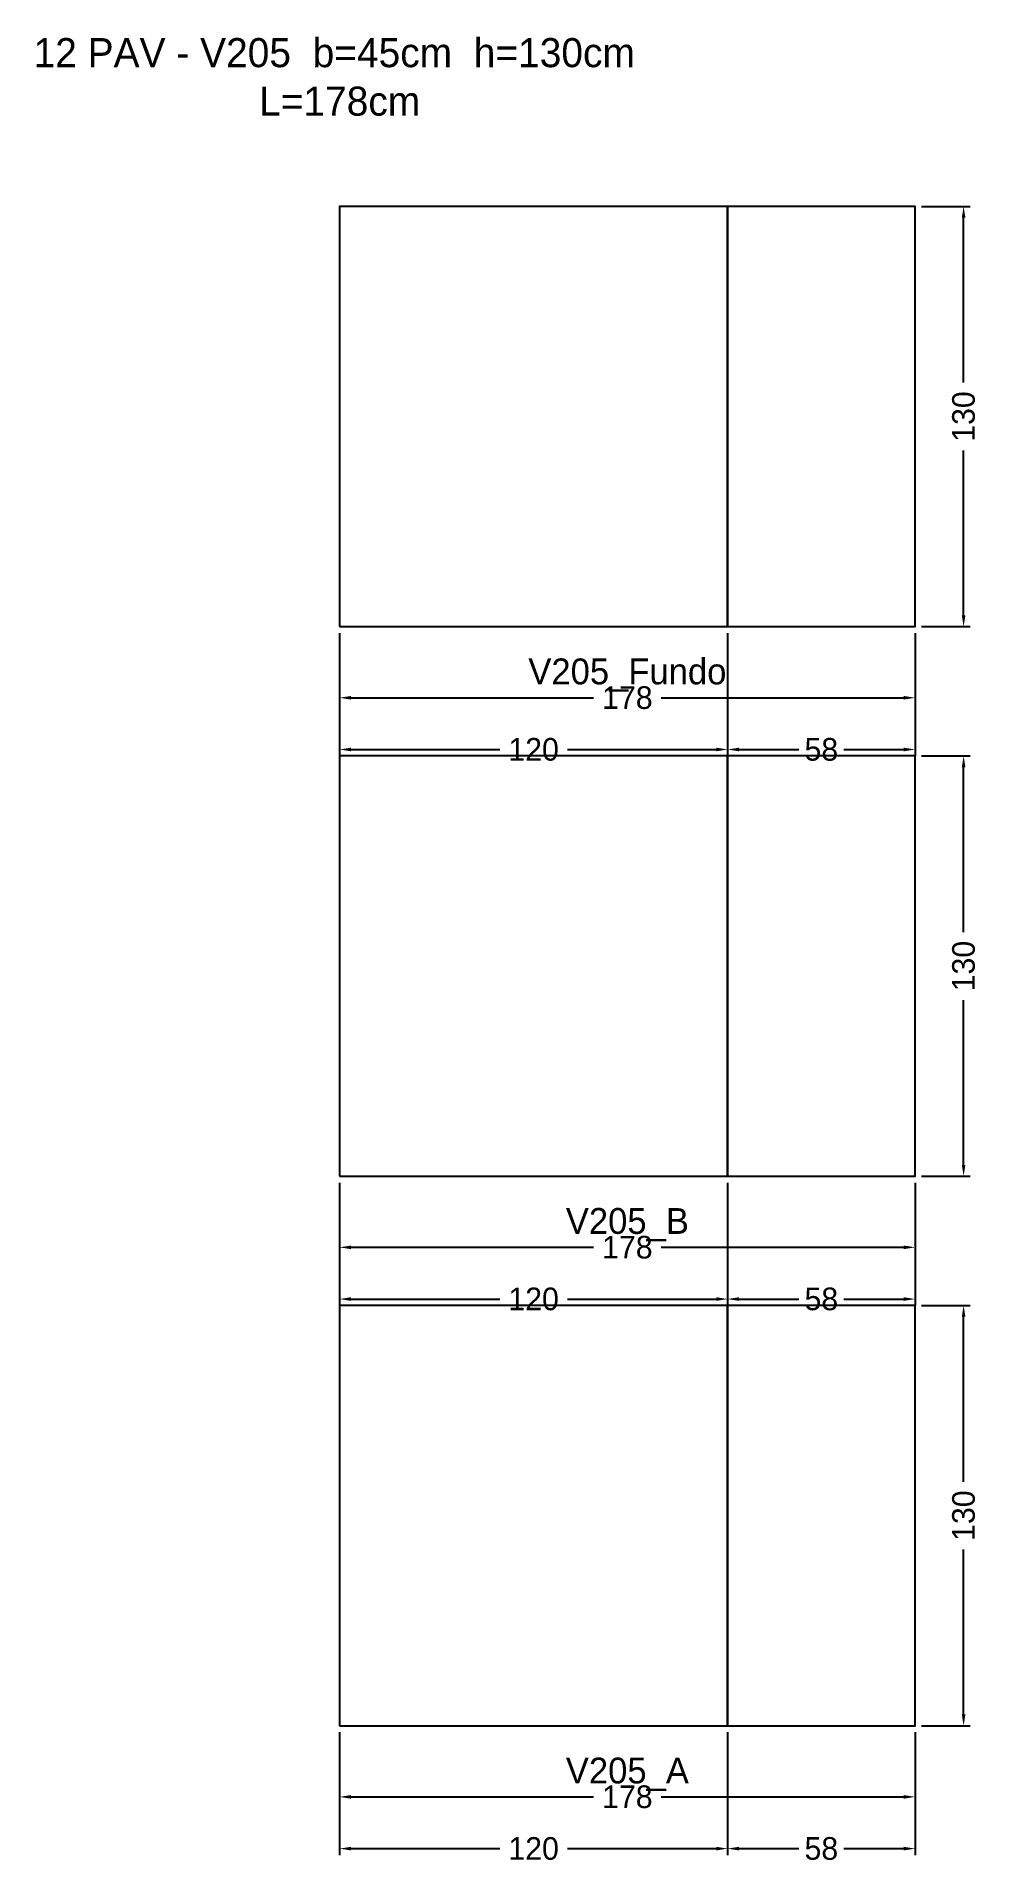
# Model space of a CAD drawing. Header units: metres. Extents: x -94 to 198, y -43 to 523.
import ezdxf

# ---------------------------------------------------------------- set-up
doc = ezdxf.new("R2010")
doc.units = ezdxf.units.M
for name, color, linetype in [('COTA', 3, 'Continuous'), ('NOMENCLATURA', 2, 'Continuous'), ('Paineis', 7, 'Continuous'), ('Texto Secao', 2, 'Continuous')]:
    doc.layers.add(name, color=color, linetype=linetype)
doc.dimstyles.new('COTA_VIG', dxfattribs={"dimtxt": 7, "dimasz": 3.5, "dimexe": 2, "dimexo": 2, "dimgap": 1.5, "dimtad": 1, "dimdec": 1, "dimcen": 2.5, "dimclrd": 3, "dimclre": 3, "dimclrt": 3, "dimazin": 3, "dimtfac": 1, "dimtmove": 0, "dimatfit": 3})

# ---------------------------------------------------------------- blocks, each defined once
blk = doc.blocks.new('_CLOSEDFILLED')
at = {"color": 0, "linetype": 'BYBLOCK'}
blk.add_solid([(-1, 0.16), (0, 0), (-1, -0.16)], dxfattribs=at)
blk = doc.blocks.new('*D1')
at = {"color": 3}
for p, q in [((0, -2), (0, -24)), ((178, -2), (178, -24)), ((3.5, -22), (78.5, -22)), ((99.5, -22), (174.5, -22))]:
    blk.add_line(p, q, dxfattribs=at)
at = {"layer": 'Defpoints'}
for p in [(0, 0), (178, 0), (0, -22)]:
    blk.add_point(p, dxfattribs=at)
at = {"layer": 'COTA', "color": 3, "xscale": 3.5, "yscale": 3.5, "rotation": 180}
blk.add_blockref('_CLOSEDFILLED', (0, -22), dxfattribs=at)
at = {"layer": 'COTA', "color": 3, "xscale": 3.5, "yscale": 3.5}
blk.add_blockref('_CLOSEDFILLED', (178, -22), dxfattribs=at)
at = {"layer": 'COTA', "color": 3, "insert": (89, -22), "char_height": 7, "attachment_point": 5}
blk.add_mtext('178', dxfattribs=at)
blk = doc.blocks.new('*D2')
at = {"color": 3}
for p, q in [((0, -2), (0, -40)), ((120, -2), (120, -40)), ((3.5, -38), (49.5, -38)), ((70.5, -38), (116.5, -38))]:
    blk.add_line(p, q, dxfattribs=at)
at = {"layer": 'Defpoints'}
for p in [(0, 0), (120, 0), (0, -38)]:
    blk.add_point(p, dxfattribs=at)
at = {"layer": 'COTA', "color": 3, "xscale": 3.5, "yscale": 3.5, "rotation": 180}
blk.add_blockref('_CLOSEDFILLED', (0, -38), dxfattribs=at)
at = {"layer": 'COTA', "color": 3, "xscale": 3.5, "yscale": 3.5}
blk.add_blockref('_CLOSEDFILLED', (120, -38), dxfattribs=at)
at = {"layer": 'COTA', "color": 3, "insert": (60, -38), "char_height": 7, "attachment_point": 5}
blk.add_mtext('120', dxfattribs=at)
blk = doc.blocks.new('*D3')
at = {"color": 3}
for p, q in [((120, -2), (120, -40)), ((178, -2), (178, -40)), ((123.5, -38), (142, -38)), ((156, -38), (174.5, -38))]:
    blk.add_line(p, q, dxfattribs=at)
at = {"layer": 'Defpoints'}
for p in [(120, 0), (178, 0), (120, -38)]:
    blk.add_point(p, dxfattribs=at)
at = {"layer": 'COTA', "color": 3, "xscale": 3.5, "yscale": 3.5, "rotation": 180}
blk.add_blockref('_CLOSEDFILLED', (120, -38), dxfattribs=at)
at = {"layer": 'COTA', "color": 3, "xscale": 3.5, "yscale": 3.5}
blk.add_blockref('_CLOSEDFILLED', (178, -38), dxfattribs=at)
at = {"layer": 'COTA', "color": 3, "insert": (149, -38), "char_height": 7, "attachment_point": 5}
blk.add_mtext('58', dxfattribs=at)
blk = doc.blocks.new('*D4')
at = {"color": 3}
for p, q in [((180, 130), (195, 130)), ((193, 75.5), (193, 126.5)), ((193, 3.5), (193, 54.5)), ((180, 0), (195, 0))]:
    blk.add_line(p, q, dxfattribs=at)
at = {"layer": 'Defpoints'}
for p in [(178, 130), (178, 0), (193, 0)]:
    blk.add_point(p, dxfattribs=at)
at = {"layer": 'COTA', "color": 3, "xscale": 3.5, "yscale": 3.5}
for p, rotation in [((193, 130), 90), ((193, 0), 270)]:
    blk.add_blockref('_CLOSEDFILLED', p, dxfattribs=dict(at, rotation=rotation))
at = {"layer": 'COTA', "color": 3, "insert": (193, 65), "char_height": 7, "attachment_point": 5, "rotation": 90}
blk.add_mtext('130', dxfattribs=at)
blk = doc.blocks.new('*D5')
at = {"color": 3}
for p, q in [((0, 168), (0, 146)), ((178, 168), (178, 146)), ((3.5, 148), (78.5, 148)), ((99.5, 148), (174.5, 148))]:
    blk.add_line(p, q, dxfattribs=at)
at = {"layer": 'Defpoints'}
for p in [(0, 170), (178, 170), (0, 148)]:
    blk.add_point(p, dxfattribs=at)
at = {"layer": 'COTA', "color": 3, "xscale": 3.5, "yscale": 3.5, "rotation": 180}
blk.add_blockref('_CLOSEDFILLED', (0, 148), dxfattribs=at)
at = {"layer": 'COTA', "color": 3, "xscale": 3.5, "yscale": 3.5}
blk.add_blockref('_CLOSEDFILLED', (178, 148), dxfattribs=at)
at = {"layer": 'COTA', "color": 3, "insert": (89, 148), "char_height": 7, "attachment_point": 5}
blk.add_mtext('178', dxfattribs=at)
blk = doc.blocks.new('*D6')
at = {"color": 3}
for p, q in [((0, 168), (0, 130)), ((120, 168), (120, 130)), ((3.5, 132), (49.5, 132)), ((70.5, 132), (116.5, 132))]:
    blk.add_line(p, q, dxfattribs=at)
at = {"layer": 'Defpoints'}
for p in [(0, 170), (120, 170), (0, 132)]:
    blk.add_point(p, dxfattribs=at)
at = {"layer": 'COTA', "color": 3, "xscale": 3.5, "yscale": 3.5, "rotation": 180}
blk.add_blockref('_CLOSEDFILLED', (0, 132), dxfattribs=at)
at = {"layer": 'COTA', "color": 3, "xscale": 3.5, "yscale": 3.5}
blk.add_blockref('_CLOSEDFILLED', (120, 132), dxfattribs=at)
at = {"layer": 'COTA', "color": 3, "insert": (60, 132), "char_height": 7, "attachment_point": 5}
blk.add_mtext('120', dxfattribs=at)
blk = doc.blocks.new('*D7')
at = {"color": 3}
for p, q in [((120, 168), (120, 130)), ((178, 168), (178, 130)), ((123.5, 132), (142, 132)), ((156, 132), (174.5, 132))]:
    blk.add_line(p, q, dxfattribs=at)
at = {"layer": 'Defpoints'}
for p in [(120, 170), (178, 170), (120, 132)]:
    blk.add_point(p, dxfattribs=at)
at = {"layer": 'COTA', "color": 3, "xscale": 3.5, "yscale": 3.5, "rotation": 180}
blk.add_blockref('_CLOSEDFILLED', (120, 132), dxfattribs=at)
at = {"layer": 'COTA', "color": 3, "xscale": 3.5, "yscale": 3.5}
blk.add_blockref('_CLOSEDFILLED', (178, 132), dxfattribs=at)
at = {"layer": 'COTA', "color": 3, "insert": (149, 132), "char_height": 7, "attachment_point": 5}
blk.add_mtext('58', dxfattribs=at)
blk = doc.blocks.new('*D8')
at = {"color": 3}
for p, q in [((180, 300), (195, 300)), ((193, 245.5), (193, 296.5)), ((193, 173.5), (193, 224.5)), ((180, 170), (195, 170))]:
    blk.add_line(p, q, dxfattribs=at)
at = {"layer": 'Defpoints'}
for p in [(178, 300), (178, 170), (193, 170)]:
    blk.add_point(p, dxfattribs=at)
at = {"layer": 'COTA', "color": 3, "xscale": 3.5, "yscale": 3.5}
for p, rotation in [((193, 300), 90), ((193, 170), 270)]:
    blk.add_blockref('_CLOSEDFILLED', p, dxfattribs=dict(at, rotation=rotation))
at = {"layer": 'COTA', "color": 3, "insert": (193, 235), "char_height": 7, "attachment_point": 5, "rotation": 90}
blk.add_mtext('130', dxfattribs=at)
blk = doc.blocks.new('*D9')
at = {"color": 3}
for p, q in [((0, 338), (0, 316)), ((178, 338), (178, 316)), ((3.5, 318), (78.5, 318)), ((99.5, 318), (174.5, 318))]:
    blk.add_line(p, q, dxfattribs=at)
at = {"layer": 'Defpoints'}
for p in [(0, 340), (178, 340), (0, 318)]:
    blk.add_point(p, dxfattribs=at)
at = {"layer": 'COTA', "color": 3, "xscale": 3.5, "yscale": 3.5, "rotation": 180}
blk.add_blockref('_CLOSEDFILLED', (0, 318), dxfattribs=at)
at = {"layer": 'COTA', "color": 3, "xscale": 3.5, "yscale": 3.5}
blk.add_blockref('_CLOSEDFILLED', (178, 318), dxfattribs=at)
at = {"layer": 'COTA', "color": 3, "insert": (89, 318), "char_height": 7, "attachment_point": 5}
blk.add_mtext('178', dxfattribs=at)
blk = doc.blocks.new('*D10')
at = {"color": 3}
for p, q in [((0, 338), (0, 300)), ((120, 338), (120, 300)), ((3.5, 302), (49.5, 302)), ((70.5, 302), (116.5, 302))]:
    blk.add_line(p, q, dxfattribs=at)
at = {"layer": 'Defpoints'}
for p in [(0, 340), (120, 340), (0, 302)]:
    blk.add_point(p, dxfattribs=at)
at = {"layer": 'COTA', "color": 3, "xscale": 3.5, "yscale": 3.5, "rotation": 180}
blk.add_blockref('_CLOSEDFILLED', (0, 302), dxfattribs=at)
at = {"layer": 'COTA', "color": 3, "xscale": 3.5, "yscale": 3.5}
blk.add_blockref('_CLOSEDFILLED', (120, 302), dxfattribs=at)
at = {"layer": 'COTA', "color": 3, "insert": (60, 302), "char_height": 7, "attachment_point": 5}
blk.add_mtext('120', dxfattribs=at)
blk = doc.blocks.new('*D11')
at = {"color": 3}
for p, q in [((120, 338), (120, 300)), ((178, 338), (178, 300)), ((123.5, 302), (142, 302)), ((156, 302), (174.5, 302))]:
    blk.add_line(p, q, dxfattribs=at)
at = {"layer": 'Defpoints'}
for p in [(120, 340), (178, 340), (120, 302)]:
    blk.add_point(p, dxfattribs=at)
at = {"layer": 'COTA', "color": 3, "xscale": 3.5, "yscale": 3.5, "rotation": 180}
blk.add_blockref('_CLOSEDFILLED', (120, 302), dxfattribs=at)
at = {"layer": 'COTA', "color": 3, "xscale": 3.5, "yscale": 3.5}
blk.add_blockref('_CLOSEDFILLED', (178, 302), dxfattribs=at)
at = {"layer": 'COTA', "color": 3, "insert": (149, 302), "char_height": 7, "attachment_point": 5}
blk.add_mtext('58', dxfattribs=at)
blk = doc.blocks.new('*D12')
at = {"color": 3}
for p, q in [((180, 470), (195, 470)), ((193, 415.5), (193, 466.5)), ((193, 343.5), (193, 394.5)), ((180, 340), (195, 340))]:
    blk.add_line(p, q, dxfattribs=at)
at = {"layer": 'Defpoints'}
for p in [(178, 470), (178, 340), (193, 340)]:
    blk.add_point(p, dxfattribs=at)
at = {"layer": 'COTA', "color": 3, "xscale": 3.5, "yscale": 3.5}
for p, rotation in [((193, 470), 90), ((193, 340), 270)]:
    blk.add_blockref('_CLOSEDFILLED', p, dxfattribs=dict(at, rotation=rotation))
at = {"layer": 'COTA', "color": 3, "insert": (193, 405), "char_height": 7, "attachment_point": 5, "rotation": 90}
blk.add_mtext('130', dxfattribs=at)

msp = doc.modelspace()

# ---------------------------------------------------------------- linework, layer by layer
at = {"layer": 'Paineis'}
for points in [[(0, 340), (120, 340), (120, 470), (0, 470)], [(120, 340), (178, 340), (178, 470), (120, 470)], [(0, 170), (120, 170), (120, 300), (0, 300)], [(120, 170), (178, 170), (178, 300), (120, 300)], [(0, 0), (120, 0), (120, 130), (0, 130)], [(120, 0), (178, 0), (178, 130), (120, 130)]]:
    msp.add_lwpolyline(points, close=True, dxfattribs=at)

# ---------------------------------------------------------------- texts
at = {"layer": 'NOMENCLATURA', "insert": (0, 510), "char_height": 9, "width": 198, "attachment_point": 5}
msp.add_mtext('12 PAV - V205  b=45cm  h=130cm  L=178cm', dxfattribs=at)
at = {"layer": 'Texto Secao', "char_height": 8, "width": 198, "attachment_point": 5}
for s, insert in [('V205_Fundo', (89, 325)), ('V205_B', (89, 155)), ('V205_A', (89, -15))]:
    msp.add_mtext(s, dxfattribs=dict(at, insert=insert))

# ---------------------------------------------------------------- dimensions: what is measured, and where the dimension line sits
at = {"layer": 'COTA'}
for base, p1, p2, picture, middle in [((193, 340), (178, 340), (178, 470), '*D12', (193, 405)), ((193, 170), (178, 170), (178, 300), '*D8', (193, 235)), ((193, 0), (178, 0), (178, 130), '*D4', (193, 65))]:
    dim = msp.add_linear_dim(base=base, p1=p1, p2=p2, angle=90, dimstyle='COTA_VIG', dxfattribs=at)
    dim.commit()
    dim.dimension.update_dxf_attribs({"geometry": picture, "text_midpoint": middle})
for base, p1, p2, picture, middle in [((0, 318), (0, 340), (178, 340), '*D9', (89, 318)), ((0, 302), (0, 340), (120, 340), '*D10', (60, 302)), ((120, 302), (120, 340), (178, 340), '*D11', (149, 302)), ((0, 148), (0, 170), (178, 170), '*D5', (89, 148)), ((0, 132), (0, 170), (120, 170), '*D6', (60, 132)), ((120, 132), (120, 170), (178, 170), '*D7', (149, 132)), ((0, -22), (0, 0), (178, 0), '*D1', (89, -22)), ((0, -38), (0, 0), (120, 0), '*D2', (60, -38)), ((120, -38), (120, 0), (178, 0), '*D3', (149, -38))]:
    dim = msp.add_linear_dim(base=base, p1=p1, p2=p2, dimstyle='COTA_VIG', dxfattribs=at)
    dim.commit()
    dim.dimension.update_dxf_attribs({"geometry": picture, "text_midpoint": middle})

doc.saveas('drawing.dxf')
